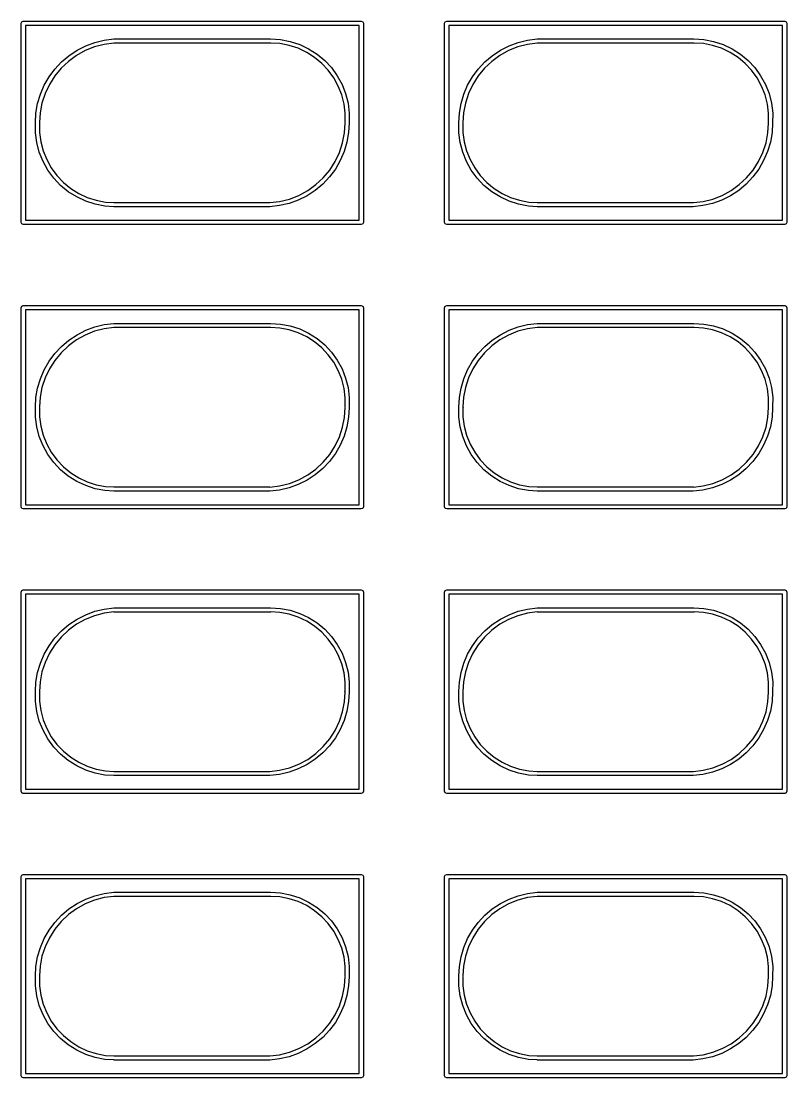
# Model space of a CAD drawing. Extents: x 85 to 202, y -139 to -109.
# Drawn here: x 180.49 to 202.01, y -138.86 to -109.14 of the extents above; entities that cross this region are included whole.
import ezdxf

# ---------------------------------------------------------------- set-up
doc = ezdxf.new("R2010")
doc.units = 0
doc.layers.add('BLACK', color=7, linetype='CONTINUOUS')

msp = doc.modelspace()

# ---------------------------------------------------------------- linework, layer by layer
at = {"layer": 'BLACK', "linetype": 'CONTINUOUS'}
for p, q in [((180.489, -109.2), (180.507, -109.157)), ((180.489, -114.8), (180.489, -109.2)), ((180.507, -109.157), (180.549, -109.139)), ((180.549, -109.139), (190.05, -109.139)), ((180.609, -109.259), (180.609, -114.74)), ((189.99, -109.259), (180.609, -109.259)), ((189.99, -114.74), (189.99, -109.259)), ((190.05, -109.139), (190.093, -109.157)), ((190.093, -109.157), (190.111, -109.2)), ((190.111, -109.2), (190.111, -114.8)), ((192.389, -109.2), (192.407, -109.157)), ((192.389, -114.8), (192.389, -109.2)), ((192.407, -109.157), (192.45, -109.139)), ((192.45, -109.139), (201.95, -109.139)), ((192.51, -109.259), (192.51, -114.74)), ((201.891, -109.259), (192.51, -109.259)), ((201.891, -114.74), (201.891, -109.259)), ((201.95, -109.139), (201.993, -109.157)), ((201.993, -109.157), (202.01, -109.2)), ((202.01, -109.2), (202.01, -114.8)), ((182.559, -109.739), (182.825, -109.674)), ((182.825, -109.674), (183.096, -109.64)), ((183.096, -109.64), (183.096, -109.64)), ((183.096, -109.64), (183.098, -109.641)), ((183.098, -109.641), (183.1, -109.64)), ((183.1, -109.64), (187.5, -109.64)), ((187.5, -109.64), (187.778, -109.658)), ((187.778, -109.658), (188.052, -109.71)), ((194.459, -109.739), (194.725, -109.674)), ((194.725, -109.674), (194.996, -109.64)), ((194.996, -109.64), (194.996, -109.64)), ((194.996, -109.64), (194.998, -109.641)), ((194.998, -109.641), (195, -109.64)), ((195, -109.64), (199.4, -109.64)), ((199.4, -109.64), (199.678, -109.658)), ((199.678, -109.658), (199.952, -109.71)), ((181.832, -110.111), (182.059, -109.959)), ((182.29, -109.968), (182.044, -110.104)), ((182.059, -109.959), (182.303, -109.835)), ((182.552, -109.863), (182.29, -109.968)), ((182.303, -109.835), (182.559, -109.739)), ((182.824, -109.792), (182.552, -109.863)), ((183.093, -109.757), (182.824, -109.792)), ((183.1, -109.76), (183.093, -109.757)), ((187.5, -109.76), (183.1, -109.76)), ((187.509, -109.756), (187.5, -109.76)), ((187.764, -109.772), (187.509, -109.756)), ((188.023, -109.822), (187.764, -109.772)), ((188.275, -109.904), (188.023, -109.822)), ((188.052, -109.71), (188.318, -109.796)), ((188.514, -110.017), (188.275, -109.904)), ((188.318, -109.796), (188.57, -109.915)), ((188.57, -109.915), (188.805, -110.065)), ((193.732, -110.111), (193.959, -109.959)), ((194.19, -109.968), (193.944, -110.104)), ((193.959, -109.959), (194.203, -109.835)), ((194.452, -109.863), (194.19, -109.968)), ((194.203, -109.835), (194.459, -109.739)), ((194.724, -109.792), (194.452, -109.863)), ((194.993, -109.757), (194.724, -109.792)), ((195, -109.76), (194.993, -109.757)), ((199.4, -109.76), (195, -109.76)), ((199.409, -109.756), (199.4, -109.76)), ((199.664, -109.772), (199.409, -109.756)), ((199.923, -109.822), (199.664, -109.772)), ((200.175, -109.904), (199.923, -109.822)), ((199.952, -109.71), (200.218, -109.796)), ((200.414, -110.017), (200.175, -109.904)), ((200.218, -109.796), (200.47, -109.915)), ((200.47, -109.915), (200.705, -110.065)), ((181.623, -110.287), (181.832, -110.111)), ((182.044, -110.104), (181.816, -110.27)), ((188.737, -110.159), (188.514, -110.017)), ((188.94, -110.328), (188.737, -110.159)), ((188.805, -110.065), (189.02, -110.243)), ((189.02, -110.243), (189.21, -110.447)), ((193.523, -110.287), (193.732, -110.111)), ((193.944, -110.104), (193.716, -110.27)), ((200.637, -110.159), (200.414, -110.017)), ((200.84, -110.328), (200.637, -110.159)), ((200.705, -110.065), (200.92, -110.243)), ((200.92, -110.243), (201.11, -110.447)), ((181.274, -110.707), (181.437, -110.487)), ((181.611, -110.464), (181.432, -110.681)), ((181.437, -110.487), (181.623, -110.287)), ((181.816, -110.27), (181.611, -110.464)), ((189.121, -110.521), (188.94, -110.328)), ((189.276, -110.735), (189.121, -110.521)), ((189.21, -110.447), (189.374, -110.673)), ((193.174, -110.707), (193.337, -110.487)), ((193.511, -110.464), (193.332, -110.681)), ((193.337, -110.487), (193.523, -110.287)), ((193.716, -110.27), (193.511, -110.464)), ((201.021, -110.521), (200.84, -110.328)), ((201.176, -110.735), (201.021, -110.521)), ((201.11, -110.447), (201.274, -110.673)), ((181.138, -110.944), (181.274, -110.707)), ((181.432, -110.681), (181.282, -110.919)), ((189.402, -110.967), (189.276, -110.735)), ((189.374, -110.673), (189.507, -110.918)), ((193.038, -110.944), (193.174, -110.707)), ((193.332, -110.681), (193.182, -110.919)), ((201.302, -110.967), (201.176, -110.735)), ((201.274, -110.673), (201.407, -110.918)), ((181.03, -111.196), (181.138, -110.944)), ((181.282, -110.919), (181.162, -111.174)), ((189.499, -111.213), (189.402, -110.967)), ((189.507, -110.918), (189.609, -111.178)), ((192.93, -111.196), (193.038, -110.944)), ((193.182, -110.919), (193.062, -111.174)), ((201.399, -111.213), (201.302, -110.967)), ((201.407, -110.918), (201.509, -111.178)), ((180.953, -111.458), (181.03, -111.196)), ((181.075, -111.442), (181.023, -111.719)), ((181.162, -111.174), (181.075, -111.442)), ((189.564, -111.47), (189.499, -111.213)), ((189.609, -111.178), (189.678, -111.448)), ((189.678, -111.448), (189.712, -111.725)), ((192.853, -111.458), (192.93, -111.196)), ((192.975, -111.442), (192.923, -111.719)), ((193.062, -111.174), (192.975, -111.442)), ((201.464, -111.47), (201.399, -111.213)), ((201.509, -111.178), (201.578, -111.448)), ((201.578, -111.448), (201.612, -111.725)), ((180.89, -111.996), (180.905, -111.727)), ((180.905, -111.727), (180.953, -111.458)), ((181.023, -111.719), (181.006, -111.991)), ((189.596, -111.732), (189.564, -111.47)), ((189.595, -111.987), (189.596, -111.732)), ((189.712, -111.725), (189.71, -112)), ((192.79, -111.996), (192.805, -111.727)), ((192.805, -111.727), (192.853, -111.458)), ((192.923, -111.719), (192.906, -111.991)), ((201.496, -111.732), (201.464, -111.47)), ((201.495, -111.987), (201.496, -111.732)), ((201.612, -111.725), (201.61, -112)), ((180.889, -112), (180.89, -111.998)), ((180.89, -112), (180.889, -112)), ((180.89, -111.997), (180.89, -111.996)), ((180.89, -111.998), (180.89, -111.997)), ((180.89, -111.997), (180.89, -111.997)), ((180.891, -112.277), (180.89, -112)), ((181.009, -112.003), (181.005, -112.012)), ((181.005, -112.012), (181.007, -112.269)), ((181.006, -111.991), (181.01, -112)), ((181.01, -112), (181.009, -112.002)), ((181.009, -112.002), (181.009, -112.003)), ((189.577, -112.283), (189.594, -112.009)), ((189.59, -112), (189.591, -111.998)), ((189.594, -112.009), (189.59, -112)), ((189.591, -111.996), (189.595, -111.987)), ((189.591, -111.998), (189.591, -111.996)), ((189.71, -112.004), (189.694, -112.275)), ((189.71, -112), (189.71, -112)), ((189.71, -112), (189.71, -112.001)), ((189.71, -112.001), (189.71, -112.004)), ((189.71, -112.004), (189.71, -112.004)), ((189.71, -112.004), (189.71, -112.004)), ((192.79, -111.997), (192.79, -111.996)), ((192.79, -111.998), (192.79, -111.997)), ((192.79, -111.997), (192.79, -111.997)), ((192.79, -112), (192.79, -111.998)), ((192.791, -112.277), (192.79, -112)), ((192.79, -112), (192.79, -112)), ((192.909, -112.003), (192.905, -112.012)), ((192.905, -112.012), (192.907, -112.269)), ((192.906, -111.991), (192.909, -112)), ((192.909, -112), (192.909, -112.002)), ((192.909, -112.002), (192.909, -112.003)), ((201.477, -112.283), (201.494, -112.009)), ((201.49, -112), (201.491, -111.998)), ((201.494, -112.009), (201.49, -112)), ((201.491, -111.996), (201.495, -111.987)), ((201.491, -111.998), (201.491, -111.996)), ((201.61, -112.004), (201.594, -112.275)), ((201.61, -112), (201.611, -112)), ((201.611, -112), (201.61, -112.001)), ((201.61, -112.001), (201.61, -112.004)), ((201.61, -112.004), (201.61, -112.004)), ((201.61, -112.004), (201.61, -112.004)), ((180.928, -112.554), (180.891, -112.277)), ((181.007, -112.269), (181.042, -112.532)), ((189.524, -112.562), (189.577, -112.283)), ((189.694, -112.275), (189.647, -112.546)), ((192.828, -112.554), (192.791, -112.277)), ((192.907, -112.269), (192.942, -112.532)), ((201.424, -112.562), (201.477, -112.283)), ((201.594, -112.275), (201.547, -112.546)), ((180.999, -112.825), (180.928, -112.554)), ((181.042, -112.532), (181.109, -112.788)), ((189.436, -112.831), (189.524, -112.562)), ((189.647, -112.546), (189.568, -112.81)), ((192.899, -112.825), (192.828, -112.554)), ((192.942, -112.532), (193.009, -112.788)), ((201.336, -112.831), (201.424, -112.562)), ((201.547, -112.546), (201.468, -112.81)), ((181.104, -113.084), (180.999, -112.825)), ((181.109, -112.788), (181.208, -113.035)), ((189.314, -113.088), (189.436, -112.831)), ((189.568, -112.81), (189.458, -113.062)), ((193.004, -113.084), (192.899, -112.825)), ((193.009, -112.788), (193.108, -113.035)), ((201.214, -113.088), (201.336, -112.831)), ((201.468, -112.81), (201.358, -113.062)), ((181.24, -113.329), (181.104, -113.084)), ((181.208, -113.035), (181.337, -113.267)), ((189.162, -113.327), (189.314, -113.088)), ((189.458, -113.062), (189.32, -113.301)), ((193.14, -113.329), (193.004, -113.084)), ((193.108, -113.035), (193.237, -113.267)), ((201.062, -113.327), (201.214, -113.088)), ((201.358, -113.062), (201.22, -113.301)), ((181.405, -113.555), (181.24, -113.329)), ((181.337, -113.267), (181.494, -113.481)), ((181.494, -113.481), (181.677, -113.674)), ((189.156, -113.521), (188.967, -113.721)), ((188.98, -113.545), (189.162, -113.327)), ((189.32, -113.301), (189.156, -113.521)), ((193.305, -113.555), (193.14, -113.329)), ((193.237, -113.267), (193.394, -113.481)), ((193.394, -113.481), (193.577, -113.674)), ((201.056, -113.521), (200.867, -113.721)), ((200.88, -113.545), (201.062, -113.327)), ((201.22, -113.301), (201.056, -113.521)), ((181.598, -113.758), (181.405, -113.555)), ((181.814, -113.936), (181.598, -113.758)), ((181.677, -113.674), (181.882, -113.842)), ((188.542, -113.904), (188.773, -113.738)), ((188.967, -113.721), (188.756, -113.898)), ((188.773, -113.738), (188.98, -113.545)), ((193.498, -113.758), (193.305, -113.555)), ((193.714, -113.936), (193.498, -113.758)), ((193.577, -113.674), (193.782, -113.842)), ((200.442, -113.904), (200.673, -113.738)), ((200.867, -113.721), (200.656, -113.898)), ((200.673, -113.738), (200.88, -113.545)), ((182.051, -114.085), (181.814, -113.936)), ((181.882, -113.842), (182.106, -113.984)), ((182.304, -114.204), (182.051, -114.085)), ((182.106, -113.984), (182.347, -114.096)), ((182.347, -114.096), (182.599, -114.178)), ((188.029, -114.142), (188.293, -114.039)), ((188.525, -114.049), (188.279, -114.172)), ((188.293, -114.039), (188.542, -113.904)), ((188.756, -113.898), (188.525, -114.049)), ((193.951, -114.085), (193.714, -113.936)), ((193.782, -113.842), (194.006, -113.984)), ((194.204, -114.204), (193.951, -114.085)), ((194.006, -113.984), (194.247, -114.096)), ((194.247, -114.096), (194.499, -114.178)), ((199.929, -114.142), (200.193, -114.039)), ((200.425, -114.049), (200.179, -114.172)), ((200.193, -114.039), (200.442, -113.904)), ((200.656, -113.898), (200.425, -114.049)), ((182.57, -114.29), (182.304, -114.204)), ((182.845, -114.343), (182.57, -114.29)), ((182.599, -114.178), (182.86, -114.228)), ((183.096, -114.358), (182.845, -114.343)), ((182.86, -114.228), (183.094, -114.242)), ((183.094, -114.242), (183.1, -114.24)), ((183.1, -114.36), (183.096, -114.358)), ((183.1, -114.24), (187.475, -114.24)), ((187.475, -114.36), (183.1, -114.36)), ((187.475, -114.24), (187.483, -114.243)), ((187.477, -114.359), (187.475, -114.36)), ((187.479, -114.36), (187.477, -114.359)), ((187.752, -114.329), (187.479, -114.36)), ((187.479, -114.36), (187.479, -114.36)), ((187.483, -114.243), (187.754, -114.211)), ((188.02, -114.266), (187.752, -114.329)), ((187.754, -114.211), (188.029, -114.142)), ((188.279, -114.172), (188.02, -114.266)), ((194.47, -114.29), (194.204, -114.204)), ((194.745, -114.343), (194.47, -114.29)), ((194.499, -114.178), (194.76, -114.228)), ((194.996, -114.358), (194.745, -114.343)), ((194.76, -114.228), (194.994, -114.242)), ((194.994, -114.242), (195, -114.24)), ((195, -114.36), (194.996, -114.358)), ((195, -114.24), (199.375, -114.24)), ((199.375, -114.36), (195, -114.36)), ((199.375, -114.24), (199.383, -114.243)), ((199.377, -114.359), (199.375, -114.36)), ((199.379, -114.36), (199.377, -114.359)), ((199.652, -114.329), (199.379, -114.36)), ((199.379, -114.36), (199.379, -114.36)), ((199.383, -114.243), (199.654, -114.211)), ((199.92, -114.266), (199.652, -114.329)), ((199.654, -114.211), (199.929, -114.142)), ((200.179, -114.172), (199.92, -114.266)), ((180.507, -114.843), (180.489, -114.8)), ((180.549, -114.861), (180.507, -114.843)), ((190.05, -114.861), (180.549, -114.861)), ((180.609, -114.74), (189.99, -114.74)), ((190.093, -114.843), (190.05, -114.861)), ((190.111, -114.8), (190.093, -114.843)), ((192.407, -114.843), (192.389, -114.8)), ((192.45, -114.861), (192.407, -114.843)), ((201.95, -114.861), (192.45, -114.861)), ((192.51, -114.74), (201.891, -114.74)), ((201.993, -114.843), (201.95, -114.861)), ((202.01, -114.8), (201.993, -114.843)), ((180.489, -117.2), (180.507, -117.157)), ((180.489, -122.8), (180.489, -117.2)), ((180.507, -117.157), (180.549, -117.139)), ((180.549, -117.139), (190.05, -117.139)), ((180.609, -117.259), (180.609, -122.74)), ((189.99, -117.259), (180.609, -117.259)), ((189.99, -122.74), (189.99, -117.259)), ((190.05, -117.139), (190.093, -117.157)), ((190.093, -117.157), (190.111, -117.2)), ((190.111, -117.2), (190.111, -122.8)), ((192.389, -117.2), (192.407, -117.157)), ((192.389, -122.8), (192.389, -117.2)), ((192.407, -117.157), (192.45, -117.139)), ((192.45, -117.139), (201.95, -117.139)), ((192.51, -117.259), (192.51, -122.74)), ((201.891, -117.259), (192.51, -117.259)), ((201.891, -122.74), (201.891, -117.259)), ((201.95, -117.139), (201.993, -117.157)), ((201.993, -117.157), (202.01, -117.2)), ((202.01, -117.2), (202.01, -122.8)), ((182.559, -117.739), (182.825, -117.674)), ((182.825, -117.674), (183.096, -117.64)), ((183.096, -117.64), (183.096, -117.64)), ((183.096, -117.64), (183.098, -117.641)), ((183.098, -117.641), (183.1, -117.64)), ((183.1, -117.64), (187.5, -117.64)), ((187.5, -117.64), (187.778, -117.658)), ((187.778, -117.658), (188.052, -117.71)), ((194.459, -117.739), (194.725, -117.674)), ((194.725, -117.674), (194.996, -117.64)), ((194.996, -117.64), (194.996, -117.64)), ((194.996, -117.64), (194.998, -117.641)), ((194.998, -117.641), (195, -117.64)), ((195, -117.64), (199.4, -117.64)), ((199.4, -117.64), (199.678, -117.658)), ((199.678, -117.658), (199.952, -117.71)), ((181.832, -118.111), (182.059, -117.959)), ((182.29, -117.968), (182.044, -118.104)), ((182.059, -117.959), (182.303, -117.835)), ((182.552, -117.863), (182.29, -117.968)), ((182.303, -117.835), (182.559, -117.739)), ((182.824, -117.792), (182.552, -117.863)), ((183.093, -117.757), (182.824, -117.792)), ((183.1, -117.76), (183.093, -117.757)), ((187.5, -117.76), (183.1, -117.76)), ((187.509, -117.756), (187.5, -117.76)), ((187.764, -117.772), (187.509, -117.756)), ((188.023, -117.822), (187.764, -117.772)), ((188.275, -117.904), (188.023, -117.822)), ((188.052, -117.71), (188.318, -117.796)), ((188.514, -118.017), (188.275, -117.904)), ((188.318, -117.796), (188.57, -117.915)), ((188.57, -117.915), (188.805, -118.065)), ((193.732, -118.111), (193.959, -117.959)), ((194.19, -117.968), (193.944, -118.104)), ((193.959, -117.959), (194.203, -117.835)), ((194.452, -117.863), (194.19, -117.968)), ((194.203, -117.835), (194.459, -117.739)), ((194.724, -117.792), (194.452, -117.863)), ((194.993, -117.757), (194.724, -117.792)), ((195, -117.76), (194.993, -117.757)), ((199.4, -117.76), (195, -117.76)), ((199.409, -117.756), (199.4, -117.76)), ((199.664, -117.772), (199.409, -117.756)), ((199.923, -117.822), (199.664, -117.772)), ((200.175, -117.904), (199.923, -117.822)), ((199.952, -117.71), (200.218, -117.796)), ((200.414, -118.017), (200.175, -117.904)), ((200.218, -117.796), (200.47, -117.915)), ((200.47, -117.915), (200.705, -118.065)), ((181.437, -118.487), (181.623, -118.287)), ((181.816, -118.27), (181.611, -118.464)), ((181.623, -118.287), (181.832, -118.111)), ((182.044, -118.104), (181.816, -118.27)), ((188.737, -118.159), (188.514, -118.017)), ((188.94, -118.328), (188.737, -118.159)), ((188.805, -118.065), (189.02, -118.243)), ((189.02, -118.243), (189.21, -118.447)), ((193.337, -118.487), (193.523, -118.287)), ((193.716, -118.27), (193.511, -118.464)), ((193.523, -118.287), (193.732, -118.111)), ((193.944, -118.104), (193.716, -118.27)), ((200.637, -118.159), (200.414, -118.017)), ((200.84, -118.328), (200.637, -118.159)), ((200.705, -118.065), (200.92, -118.243)), ((200.92, -118.243), (201.11, -118.447)), ((181.274, -118.707), (181.437, -118.487)), ((181.611, -118.464), (181.432, -118.681)), ((189.121, -118.521), (188.94, -118.328)), ((189.276, -118.735), (189.121, -118.521)), ((189.21, -118.447), (189.374, -118.673)), ((193.174, -118.707), (193.337, -118.487)), ((193.511, -118.464), (193.332, -118.681)), ((201.021, -118.521), (200.84, -118.328)), ((201.176, -118.735), (201.021, -118.521)), ((201.11, -118.447), (201.274, -118.673)), ((181.138, -118.944), (181.274, -118.707)), ((181.432, -118.681), (181.282, -118.919)), ((189.402, -118.967), (189.276, -118.735)), ((189.374, -118.673), (189.507, -118.918)), ((193.038, -118.944), (193.174, -118.707)), ((193.332, -118.681), (193.182, -118.919)), ((201.302, -118.967), (201.176, -118.735)), ((201.274, -118.673), (201.407, -118.918)), ((181.03, -119.196), (181.138, -118.944)), ((181.162, -119.174), (181.075, -119.442)), ((181.282, -118.919), (181.162, -119.174)), ((189.499, -119.213), (189.402, -118.967)), ((189.507, -118.918), (189.609, -119.178)), ((189.609, -119.178), (189.678, -119.448)), ((192.93, -119.196), (193.038, -118.944)), ((193.062, -119.174), (192.975, -119.442)), ((193.182, -118.919), (193.062, -119.174)), ((201.399, -119.213), (201.302, -118.967)), ((201.407, -118.918), (201.509, -119.178)), ((201.509, -119.178), (201.578, -119.448)), ((180.905, -119.727), (180.953, -119.458)), ((180.953, -119.458), (181.03, -119.196)), ((181.075, -119.442), (181.023, -119.719)), ((189.564, -119.47), (189.499, -119.213)), ((189.596, -119.732), (189.564, -119.47)), ((189.678, -119.448), (189.712, -119.725)), ((192.805, -119.727), (192.853, -119.458)), ((192.853, -119.458), (192.93, -119.196)), ((192.975, -119.442), (192.923, -119.719)), ((201.464, -119.47), (201.399, -119.213)), ((201.496, -119.732), (201.464, -119.47)), ((201.578, -119.448), (201.612, -119.725)), ((180.89, -119.996), (180.905, -119.727)), ((181.023, -119.719), (181.006, -119.991)), ((189.595, -119.987), (189.596, -119.732)), ((189.712, -119.725), (189.71, -120)), ((192.79, -119.996), (192.805, -119.727)), ((192.923, -119.719), (192.906, -119.991)), ((201.495, -119.987), (201.496, -119.732)), ((201.612, -119.725), (201.61, -120)), ((180.889, -120), (180.89, -119.998)), ((180.89, -120), (180.889, -120)), ((180.89, -119.997), (180.89, -119.996)), ((180.89, -119.998), (180.89, -119.997)), ((180.89, -119.997), (180.89, -119.997)), ((180.891, -120.277), (180.89, -120)), ((181.009, -120.003), (181.005, -120.012)), ((181.005, -120.012), (181.007, -120.269)), ((181.006, -119.991), (181.01, -120)), ((181.01, -120), (181.009, -120.002)), ((181.009, -120.002), (181.009, -120.003)), ((189.577, -120.283), (189.594, -120.009)), ((189.59, -120), (189.591, -119.998)), ((189.594, -120.009), (189.59, -120)), ((189.591, -119.996), (189.595, -119.987)), ((189.591, -119.998), (189.591, -119.996)), ((189.71, -120.004), (189.694, -120.275)), ((189.71, -120), (189.71, -120)), ((189.71, -120), (189.71, -120.001)), ((189.71, -120.001), (189.71, -120.004)), ((189.71, -120.004), (189.71, -120.004)), ((189.71, -120.004), (189.71, -120.004)), ((192.79, -119.997), (192.79, -119.996)), ((192.79, -119.998), (192.79, -119.997)), ((192.79, -119.997), (192.79, -119.997)), ((192.79, -120), (192.79, -119.998)), ((192.791, -120.277), (192.79, -120)), ((192.79, -120), (192.79, -120)), ((192.909, -120.003), (192.905, -120.012)), ((192.905, -120.012), (192.907, -120.269)), ((192.906, -119.991), (192.909, -120)), ((192.909, -120), (192.909, -120.002)), ((192.909, -120.002), (192.909, -120.003)), ((201.477, -120.283), (201.494, -120.009)), ((201.49, -120), (201.491, -119.998)), ((201.494, -120.009), (201.49, -120)), ((201.491, -119.996), (201.495, -119.987)), ((201.491, -119.998), (201.491, -119.996)), ((201.61, -120.004), (201.594, -120.275)), ((201.61, -120), (201.611, -120)), ((201.611, -120), (201.61, -120.001)), ((201.61, -120.001), (201.61, -120.004)), ((201.61, -120.004), (201.61, -120.004)), ((201.61, -120.004), (201.61, -120.004)), ((180.928, -120.554), (180.891, -120.277)), ((181.007, -120.269), (181.042, -120.532)), ((189.524, -120.562), (189.577, -120.283)), ((189.694, -120.275), (189.647, -120.546)), ((192.828, -120.554), (192.791, -120.277)), ((192.907, -120.269), (192.942, -120.532)), ((201.424, -120.562), (201.477, -120.283)), ((201.594, -120.275), (201.547, -120.546)), ((180.999, -120.825), (180.928, -120.554)), ((181.042, -120.532), (181.109, -120.788)), ((189.436, -120.831), (189.524, -120.562)), ((189.647, -120.546), (189.568, -120.81)), ((192.899, -120.825), (192.828, -120.554)), ((192.942, -120.532), (193.009, -120.788)), ((201.336, -120.831), (201.424, -120.562)), ((201.547, -120.546), (201.468, -120.81)), ((181.104, -121.084), (180.999, -120.825)), ((181.109, -120.788), (181.208, -121.035)), ((189.314, -121.088), (189.436, -120.831)), ((189.568, -120.81), (189.458, -121.062)), ((193.004, -121.084), (192.899, -120.825)), ((193.009, -120.788), (193.108, -121.035)), ((201.214, -121.088), (201.336, -120.831)), ((201.468, -120.81), (201.358, -121.062)), ((181.24, -121.329), (181.104, -121.084)), ((181.208, -121.035), (181.337, -121.267)), ((189.162, -121.327), (189.314, -121.088)), ((189.458, -121.062), (189.32, -121.301)), ((193.14, -121.329), (193.004, -121.084)), ((193.108, -121.035), (193.237, -121.267)), ((201.062, -121.327), (201.214, -121.088)), ((201.358, -121.062), (201.22, -121.301)), ((181.405, -121.555), (181.24, -121.329)), ((181.337, -121.267), (181.494, -121.481)), ((181.598, -121.758), (181.405, -121.555)), ((181.494, -121.481), (181.677, -121.674)), ((188.773, -121.738), (188.98, -121.545)), ((189.156, -121.521), (188.967, -121.721)), ((188.98, -121.545), (189.162, -121.327)), ((189.32, -121.301), (189.156, -121.521)), ((193.305, -121.555), (193.14, -121.329)), ((193.237, -121.267), (193.394, -121.481)), ((193.498, -121.758), (193.305, -121.555)), ((193.394, -121.481), (193.577, -121.674)), ((200.673, -121.738), (200.88, -121.545)), ((201.056, -121.521), (200.867, -121.721)), ((200.88, -121.545), (201.062, -121.327)), ((201.22, -121.301), (201.056, -121.521)), ((181.814, -121.936), (181.598, -121.758)), ((181.677, -121.674), (181.882, -121.842)), ((181.882, -121.842), (182.106, -121.984)), ((188.542, -121.904), (188.773, -121.738)), ((188.967, -121.721), (188.756, -121.898)), ((193.714, -121.936), (193.498, -121.758)), ((193.577, -121.674), (193.782, -121.842)), ((193.782, -121.842), (194.006, -121.984)), ((200.442, -121.904), (200.673, -121.738)), ((200.867, -121.721), (200.656, -121.898)), ((182.051, -122.085), (181.814, -121.936)), ((182.304, -122.204), (182.051, -122.085)), ((182.106, -121.984), (182.347, -122.096)), ((182.347, -122.096), (182.599, -122.178)), ((187.754, -122.211), (188.029, -122.142)), ((188.029, -122.142), (188.293, -122.039)), ((188.525, -122.049), (188.279, -122.172)), ((188.293, -122.039), (188.542, -121.904)), ((188.756, -121.898), (188.525, -122.049)), ((193.951, -122.085), (193.714, -121.936)), ((194.204, -122.204), (193.951, -122.085)), ((194.006, -121.984), (194.247, -122.096)), ((194.247, -122.096), (194.499, -122.178)), ((199.654, -122.211), (199.929, -122.142)), ((199.929, -122.142), (200.193, -122.039)), ((200.425, -122.049), (200.179, -122.172)), ((200.193, -122.039), (200.442, -121.904)), ((200.656, -121.898), (200.425, -122.049)), ((182.57, -122.29), (182.304, -122.204)), ((182.845, -122.343), (182.57, -122.29)), ((182.599, -122.178), (182.86, -122.228)), ((183.096, -122.358), (182.845, -122.343)), ((182.86, -122.228), (183.094, -122.242)), ((183.094, -122.242), (183.1, -122.24)), ((183.1, -122.36), (183.096, -122.358)), ((183.1, -122.24), (187.475, -122.24)), ((187.475, -122.36), (183.1, -122.36)), ((187.475, -122.24), (187.483, -122.243)), ((187.477, -122.359), (187.475, -122.36)), ((187.479, -122.36), (187.477, -122.359)), ((187.752, -122.329), (187.479, -122.36)), ((187.479, -122.36), (187.479, -122.36)), ((187.483, -122.243), (187.754, -122.211)), ((188.02, -122.266), (187.752, -122.329)), ((188.279, -122.172), (188.02, -122.266)), ((194.47, -122.29), (194.204, -122.204)), ((194.745, -122.343), (194.47, -122.29)), ((194.499, -122.178), (194.76, -122.228)), ((194.996, -122.358), (194.745, -122.343)), ((194.76, -122.228), (194.994, -122.242)), ((194.994, -122.242), (195, -122.24)), ((195, -122.36), (194.996, -122.358)), ((195, -122.24), (199.375, -122.24)), ((199.375, -122.36), (195, -122.36)), ((199.375, -122.24), (199.383, -122.243)), ((199.377, -122.359), (199.375, -122.36)), ((199.379, -122.36), (199.377, -122.359)), ((199.652, -122.329), (199.379, -122.36)), ((199.379, -122.36), (199.379, -122.36)), ((199.383, -122.243), (199.654, -122.211)), ((199.92, -122.266), (199.652, -122.329)), ((200.179, -122.172), (199.92, -122.266)), ((180.609, -122.74), (189.99, -122.74)), ((192.51, -122.74), (201.891, -122.74)), ((180.507, -122.843), (180.489, -122.8)), ((180.549, -122.86), (180.507, -122.843)), ((190.05, -122.86), (180.549, -122.86)), ((190.093, -122.843), (190.05, -122.86)), ((190.111, -122.8), (190.093, -122.843)), ((192.407, -122.843), (192.389, -122.8)), ((192.45, -122.86), (192.407, -122.843)), ((201.95, -122.86), (192.45, -122.86)), ((201.993, -122.843), (201.95, -122.86)), ((202.01, -122.8), (201.993, -122.843)), ((180.489, -125.2), (180.507, -125.157)), ((180.489, -130.8), (180.489, -125.2)), ((180.507, -125.157), (180.549, -125.139)), ((180.549, -125.139), (190.05, -125.139)), ((180.609, -125.259), (180.609, -130.74)), ((189.99, -125.259), (180.609, -125.259)), ((189.99, -130.74), (189.99, -125.259)), ((190.05, -125.139), (190.093, -125.157)), ((190.093, -125.157), (190.111, -125.2)), ((190.111, -125.2), (190.111, -130.8)), ((192.389, -125.2), (192.407, -125.157)), ((192.389, -130.8), (192.389, -125.2)), ((192.407, -125.157), (192.45, -125.139)), ((192.45, -125.139), (201.95, -125.139)), ((192.51, -125.259), (192.51, -130.74)), ((201.891, -125.259), (192.51, -125.259)), ((201.891, -130.74), (201.891, -125.259)), ((201.95, -125.139), (201.993, -125.157)), ((201.993, -125.157), (202.01, -125.2)), ((202.01, -125.2), (202.01, -130.8)), ((182.559, -125.739), (182.825, -125.674)), ((182.825, -125.674), (183.096, -125.64)), ((183.096, -125.64), (183.096, -125.64)), ((183.096, -125.64), (183.098, -125.641)), ((183.098, -125.641), (183.1, -125.64)), ((183.1, -125.64), (187.5, -125.64)), ((187.5, -125.64), (187.778, -125.658)), ((187.778, -125.658), (188.052, -125.71)), ((188.052, -125.71), (188.318, -125.796)), ((194.459, -125.739), (194.725, -125.674)), ((194.725, -125.674), (194.996, -125.64)), ((194.996, -125.64), (194.996, -125.64)), ((194.996, -125.64), (194.998, -125.641)), ((194.998, -125.641), (195, -125.64)), ((195, -125.64), (199.4, -125.64)), ((199.4, -125.64), (199.678, -125.658)), ((199.678, -125.658), (199.952, -125.71)), ((199.952, -125.71), (200.218, -125.796)), ((181.832, -126.111), (182.059, -125.959)), ((182.29, -125.968), (182.044, -126.104)), ((182.059, -125.959), (182.303, -125.835)), ((182.552, -125.863), (182.29, -125.968)), ((182.303, -125.835), (182.559, -125.739)), ((182.824, -125.792), (182.552, -125.863)), ((183.093, -125.757), (182.824, -125.792)), ((183.1, -125.76), (183.093, -125.757)), ((187.5, -125.76), (183.1, -125.76)), ((187.509, -125.756), (187.5, -125.76)), ((187.764, -125.772), (187.509, -125.756)), ((188.023, -125.822), (187.764, -125.772)), ((188.275, -125.904), (188.023, -125.822)), ((188.514, -126.017), (188.275, -125.904)), ((188.318, -125.796), (188.57, -125.915)), ((188.737, -126.159), (188.514, -126.017)), ((188.57, -125.915), (188.805, -126.065)), ((193.732, -126.111), (193.959, -125.959)), ((194.19, -125.968), (193.944, -126.104)), ((193.959, -125.959), (194.203, -125.835)), ((194.452, -125.863), (194.19, -125.968)), ((194.203, -125.835), (194.459, -125.739)), ((194.724, -125.792), (194.452, -125.863)), ((194.993, -125.757), (194.724, -125.792)), ((195, -125.76), (194.993, -125.757)), ((199.4, -125.76), (195, -125.76)), ((199.409, -125.756), (199.4, -125.76)), ((199.664, -125.772), (199.409, -125.756)), ((199.923, -125.822), (199.664, -125.772)), ((200.175, -125.904), (199.923, -125.822)), ((200.414, -126.017), (200.175, -125.904)), ((200.218, -125.796), (200.47, -125.915)), ((200.637, -126.159), (200.414, -126.017)), ((200.47, -125.915), (200.705, -126.065)), ((181.437, -126.487), (181.623, -126.287)), ((181.816, -126.27), (181.611, -126.464)), ((181.623, -126.287), (181.832, -126.111)), ((182.044, -126.104), (181.816, -126.27)), ((188.94, -126.328), (188.737, -126.159)), ((188.805, -126.065), (189.02, -126.243)), ((189.02, -126.243), (189.21, -126.447)), ((193.337, -126.487), (193.523, -126.287)), ((193.716, -126.27), (193.511, -126.464)), ((193.523, -126.287), (193.732, -126.111)), ((193.944, -126.104), (193.716, -126.27)), ((200.84, -126.328), (200.637, -126.159)), ((200.705, -126.065), (200.92, -126.243)), ((200.92, -126.243), (201.11, -126.447)), ((181.274, -126.707), (181.437, -126.487)), ((181.611, -126.464), (181.432, -126.681)), ((189.121, -126.521), (188.94, -126.328)), ((189.276, -126.735), (189.121, -126.521)), ((189.21, -126.447), (189.374, -126.673)), ((193.174, -126.707), (193.337, -126.487)), ((193.511, -126.464), (193.332, -126.681)), ((201.021, -126.521), (200.84, -126.328)), ((201.176, -126.735), (201.021, -126.521)), ((201.11, -126.447), (201.274, -126.673)), ((181.138, -126.944), (181.274, -126.707)), ((181.432, -126.681), (181.282, -126.919)), ((189.402, -126.967), (189.276, -126.735)), ((189.374, -126.673), (189.507, -126.918)), ((193.038, -126.944), (193.174, -126.707)), ((193.332, -126.681), (193.182, -126.919)), ((201.302, -126.967), (201.176, -126.735)), ((201.274, -126.673), (201.407, -126.918)), ((180.953, -127.458), (181.03, -127.196)), ((181.03, -127.196), (181.138, -126.944)), ((181.162, -127.174), (181.075, -127.442)), ((181.282, -126.919), (181.162, -127.174)), ((189.499, -127.213), (189.402, -126.967)), ((189.507, -126.918), (189.609, -127.178)), ((189.609, -127.178), (189.678, -127.448)), ((192.853, -127.458), (192.93, -127.196)), ((192.93, -127.196), (193.038, -126.944)), ((193.062, -127.174), (192.975, -127.442)), ((193.182, -126.919), (193.062, -127.174)), ((201.399, -127.213), (201.302, -126.967)), ((201.407, -126.918), (201.509, -127.178)), ((201.509, -127.178), (201.578, -127.448)), ((180.905, -127.727), (180.953, -127.458)), ((181.075, -127.442), (181.023, -127.719)), ((189.564, -127.47), (189.499, -127.213)), ((189.596, -127.732), (189.564, -127.47)), ((189.678, -127.448), (189.712, -127.725)), ((192.805, -127.727), (192.853, -127.458)), ((192.975, -127.442), (192.923, -127.719)), ((201.464, -127.47), (201.399, -127.213)), ((201.496, -127.732), (201.464, -127.47)), ((201.578, -127.448), (201.612, -127.725)), ((180.89, -127.996), (180.905, -127.727)), ((181.023, -127.719), (181.006, -127.991)), ((189.595, -127.987), (189.596, -127.732)), ((189.712, -127.725), (189.71, -128)), ((192.79, -127.996), (192.805, -127.727)), ((192.923, -127.719), (192.906, -127.991)), ((201.495, -127.987), (201.496, -127.732)), ((201.612, -127.725), (201.61, -128)), ((180.889, -128), (180.89, -127.998)), ((180.89, -128), (180.889, -128)), ((180.89, -127.997), (180.89, -127.996)), ((180.89, -127.998), (180.89, -127.997)), ((180.89, -127.997), (180.89, -127.997)), ((180.891, -128.277), (180.89, -128)), ((181.009, -128.003), (181.005, -128.012)), ((181.005, -128.012), (181.007, -128.269)), ((181.006, -127.991), (181.01, -128)), ((181.01, -128), (181.009, -128.002)), ((181.009, -128.002), (181.009, -128.003)), ((189.577, -128.283), (189.594, -128.009)), ((189.59, -128), (189.591, -127.998)), ((189.594, -128.009), (189.59, -128)), ((189.591, -127.996), (189.595, -127.987)), ((189.591, -127.998), (189.591, -127.996)), ((189.71, -128.004), (189.694, -128.275)), ((189.71, -128), (189.71, -128)), ((189.71, -128), (189.71, -128.001)), ((189.71, -128.001), (189.71, -128.004)), ((189.71, -128.004), (189.71, -128.004)), ((189.71, -128.004), (189.71, -128.004)), ((192.79, -127.997), (192.79, -127.996)), ((192.79, -127.998), (192.79, -127.997)), ((192.79, -127.997), (192.79, -127.997)), ((192.79, -128), (192.79, -127.998)), ((192.791, -128.277), (192.79, -128)), ((192.79, -128), (192.79, -128)), ((192.909, -128.003), (192.905, -128.012)), ((192.905, -128.012), (192.907, -128.269)), ((192.906, -127.991), (192.909, -128)), ((192.909, -128), (192.909, -128.002)), ((192.909, -128.002), (192.909, -128.003)), ((201.477, -128.283), (201.494, -128.009)), ((201.49, -128), (201.491, -127.998)), ((201.494, -128.009), (201.49, -128)), ((201.491, -127.996), (201.495, -127.987)), ((201.491, -127.998), (201.491, -127.996)), ((201.61, -128.004), (201.594, -128.275)), ((201.61, -128), (201.611, -128)), ((201.611, -128), (201.61, -128.001)), ((201.61, -128.001), (201.61, -128.004)), ((201.61, -128.004), (201.61, -128.004)), ((201.61, -128.004), (201.61, -128.004)), ((180.928, -128.554), (180.891, -128.277)), ((181.007, -128.269), (181.042, -128.532)), ((189.524, -128.562), (189.577, -128.283)), ((189.694, -128.275), (189.647, -128.546)), ((192.828, -128.554), (192.791, -128.277)), ((192.907, -128.269), (192.942, -128.532)), ((201.424, -128.562), (201.477, -128.283)), ((201.594, -128.275), (201.547, -128.546)), ((180.999, -128.825), (180.928, -128.554)), ((181.042, -128.532), (181.109, -128.788)), ((189.436, -128.831), (189.524, -128.562)), ((189.647, -128.546), (189.568, -128.81)), ((192.899, -128.825), (192.828, -128.554)), ((192.942, -128.532), (193.009, -128.788)), ((201.336, -128.831), (201.424, -128.562)), ((201.547, -128.546), (201.468, -128.81)), ((181.104, -129.084), (180.999, -128.825)), ((181.109, -128.788), (181.208, -129.035)), ((189.314, -129.088), (189.436, -128.831)), ((189.568, -128.81), (189.458, -129.062)), ((193.004, -129.084), (192.899, -128.825)), ((193.009, -128.788), (193.108, -129.035)), ((201.214, -129.088), (201.336, -128.831)), ((201.468, -128.81), (201.358, -129.062)), ((181.24, -129.329), (181.104, -129.084)), ((181.208, -129.035), (181.337, -129.267)), ((181.337, -129.267), (181.494, -129.481)), ((189.162, -129.327), (189.314, -129.088)), ((189.458, -129.062), (189.32, -129.301)), ((193.14, -129.329), (193.004, -129.084)), ((193.108, -129.035), (193.237, -129.267)), ((193.237, -129.267), (193.394, -129.481)), ((201.062, -129.327), (201.214, -129.088)), ((201.358, -129.062), (201.22, -129.301)), ((181.405, -129.555), (181.24, -129.329)), ((181.598, -129.758), (181.405, -129.555)), ((181.494, -129.481), (181.677, -129.674)), ((188.773, -129.738), (188.98, -129.545)), ((189.156, -129.521), (188.967, -129.721)), ((188.98, -129.545), (189.162, -129.327)), ((189.32, -129.301), (189.156, -129.521)), ((193.305, -129.555), (193.14, -129.329)), ((193.498, -129.758), (193.305, -129.555)), ((193.394, -129.481), (193.577, -129.674)), ((200.673, -129.738), (200.88, -129.545)), ((201.056, -129.521), (200.867, -129.721)), ((200.88, -129.545), (201.062, -129.327)), ((201.22, -129.301), (201.056, -129.521)), ((181.814, -129.936), (181.598, -129.758)), ((181.677, -129.674), (181.882, -129.842)), ((181.882, -129.842), (182.106, -129.984)), ((188.542, -129.904), (188.773, -129.738)), ((188.967, -129.721), (188.756, -129.898)), ((193.714, -129.936), (193.498, -129.758)), ((193.577, -129.674), (193.782, -129.842)), ((193.782, -129.842), (194.006, -129.984)), ((200.442, -129.904), (200.673, -129.738)), ((200.867, -129.721), (200.656, -129.898)), ((182.051, -130.085), (181.814, -129.936)), ((182.304, -130.204), (182.051, -130.085)), ((182.106, -129.984), (182.347, -130.096)), ((182.347, -130.096), (182.599, -130.178)), ((182.599, -130.178), (182.86, -130.228)), ((187.754, -130.211), (188.029, -130.142)), ((188.279, -130.172), (188.02, -130.266)), ((188.029, -130.142), (188.293, -130.039)), ((188.525, -130.049), (188.279, -130.172)), ((188.293, -130.039), (188.542, -129.904)), ((188.756, -129.898), (188.525, -130.049)), ((193.951, -130.085), (193.714, -129.936)), ((194.204, -130.204), (193.951, -130.085)), ((194.006, -129.984), (194.247, -130.096)), ((194.247, -130.096), (194.499, -130.178)), ((194.499, -130.178), (194.76, -130.228)), ((199.654, -130.211), (199.929, -130.142)), ((200.179, -130.172), (199.92, -130.266)), ((199.929, -130.142), (200.193, -130.039)), ((200.425, -130.049), (200.179, -130.172)), ((200.193, -130.039), (200.442, -129.904)), ((200.656, -129.898), (200.425, -130.049)), ((182.57, -130.29), (182.304, -130.204)), ((182.845, -130.343), (182.57, -130.29)), ((183.096, -130.358), (182.845, -130.343)), ((182.86, -130.228), (183.094, -130.242)), ((183.094, -130.242), (183.1, -130.24)), ((183.1, -130.36), (183.096, -130.358)), ((183.1, -130.24), (187.475, -130.24)), ((187.475, -130.36), (183.1, -130.36)), ((187.475, -130.24), (187.483, -130.243)), ((187.477, -130.359), (187.475, -130.36)), ((187.479, -130.36), (187.477, -130.359)), ((187.752, -130.329), (187.479, -130.36)), ((187.479, -130.36), (187.479, -130.36)), ((187.483, -130.243), (187.754, -130.211)), ((188.02, -130.266), (187.752, -130.329)), ((194.47, -130.29), (194.204, -130.204)), ((194.745, -130.343), (194.47, -130.29)), ((194.996, -130.358), (194.745, -130.343)), ((194.76, -130.228), (194.994, -130.242)), ((194.994, -130.242), (195, -130.24)), ((195, -130.36), (194.996, -130.358)), ((195, -130.24), (199.375, -130.24)), ((199.375, -130.36), (195, -130.36)), ((199.375, -130.24), (199.383, -130.243)), ((199.377, -130.359), (199.375, -130.36)), ((199.379, -130.36), (199.377, -130.359)), ((199.652, -130.329), (199.379, -130.36)), ((199.379, -130.36), (199.379, -130.36)), ((199.383, -130.243), (199.654, -130.211)), ((199.92, -130.266), (199.652, -130.329)), ((180.609, -130.74), (189.99, -130.74)), ((192.51, -130.74), (201.891, -130.74)), ((180.507, -130.843), (180.489, -130.8)), ((180.549, -130.861), (180.507, -130.843)), ((190.05, -130.861), (180.549, -130.861)), ((190.093, -130.843), (190.05, -130.861)), ((190.111, -130.8), (190.093, -130.843)), ((192.407, -130.843), (192.389, -130.8)), ((192.45, -130.861), (192.407, -130.843)), ((201.95, -130.861), (192.45, -130.861)), ((201.993, -130.843), (201.95, -130.861)), ((202.01, -130.8), (201.993, -130.843)), ((180.507, -133.157), (180.549, -133.139)), ((180.549, -133.139), (190.05, -133.139)), ((190.05, -133.139), (190.093, -133.157)), ((192.407, -133.157), (192.45, -133.139)), ((192.45, -133.139), (201.95, -133.139)), ((201.95, -133.139), (201.993, -133.157)), ((180.489, -133.2), (180.507, -133.157)), ((180.489, -138.8), (180.489, -133.2)), ((180.609, -133.26), (180.609, -138.74)), ((189.99, -133.26), (180.609, -133.26)), ((189.99, -138.74), (189.99, -133.26)), ((190.093, -133.157), (190.111, -133.2)), ((190.111, -133.2), (190.111, -138.8)), ((192.389, -133.2), (192.407, -133.157)), ((192.389, -138.8), (192.389, -133.2)), ((192.51, -133.26), (192.51, -138.74)), ((201.891, -133.26), (192.51, -133.26)), ((201.891, -138.74), (201.891, -133.26)), ((201.993, -133.157), (202.01, -133.2)), ((202.01, -133.2), (202.01, -138.8)), ((182.303, -133.835), (182.559, -133.739)), ((182.559, -133.739), (182.825, -133.674)), ((182.825, -133.674), (183.096, -133.64)), ((183.096, -133.64), (183.096, -133.64)), ((183.096, -133.64), (183.098, -133.641)), ((183.098, -133.641), (183.1, -133.64)), ((183.1, -133.64), (187.5, -133.64)), ((187.5, -133.64), (187.778, -133.658)), ((187.778, -133.658), (188.052, -133.71)), ((188.052, -133.71), (188.318, -133.796)), ((194.203, -133.835), (194.459, -133.739)), ((194.459, -133.739), (194.725, -133.674)), ((194.725, -133.674), (194.996, -133.64)), ((194.996, -133.64), (194.996, -133.64)), ((194.996, -133.64), (194.998, -133.641)), ((194.998, -133.641), (195, -133.64)), ((195, -133.64), (199.4, -133.64)), ((199.4, -133.64), (199.678, -133.658)), ((199.678, -133.658), (199.952, -133.71)), ((199.952, -133.71), (200.218, -133.796)), ((181.832, -134.111), (182.059, -133.959)), ((182.29, -133.968), (182.044, -134.104)), ((182.059, -133.959), (182.303, -133.835)), ((182.552, -133.863), (182.29, -133.968)), ((182.824, -133.792), (182.552, -133.863)), ((183.093, -133.757), (182.824, -133.792)), ((183.1, -133.76), (183.093, -133.757)), ((187.5, -133.76), (183.1, -133.76)), ((187.509, -133.756), (187.5, -133.76)), ((187.764, -133.773), (187.509, -133.756)), ((188.023, -133.822), (187.764, -133.773)), ((188.275, -133.904), (188.023, -133.822)), ((188.514, -134.017), (188.275, -133.904)), ((188.318, -133.796), (188.57, -133.915)), ((188.737, -134.159), (188.514, -134.017)), ((188.57, -133.915), (188.805, -134.065)), ((193.732, -134.111), (193.959, -133.959)), ((194.19, -133.968), (193.944, -134.104)), ((193.959, -133.959), (194.203, -133.835)), ((194.452, -133.863), (194.19, -133.968)), ((194.724, -133.792), (194.452, -133.863)), ((194.993, -133.757), (194.724, -133.792)), ((195, -133.76), (194.993, -133.757)), ((199.4, -133.76), (195, -133.76)), ((199.409, -133.756), (199.4, -133.76)), ((199.664, -133.773), (199.409, -133.756)), ((199.923, -133.822), (199.664, -133.773)), ((200.175, -133.904), (199.923, -133.822)), ((200.414, -134.017), (200.175, -133.904)), ((200.218, -133.796), (200.47, -133.915)), ((200.637, -134.159), (200.414, -134.017)), ((200.47, -133.915), (200.705, -134.065)), ((181.437, -134.487), (181.623, -134.287)), ((181.816, -134.27), (181.611, -134.464)), ((181.623, -134.287), (181.832, -134.111)), ((182.044, -134.104), (181.816, -134.27)), ((188.94, -134.328), (188.737, -134.159)), ((188.805, -134.065), (189.02, -134.243)), ((189.121, -134.521), (188.94, -134.328)), ((189.02, -134.243), (189.21, -134.447)), ((193.337, -134.487), (193.523, -134.287)), ((193.716, -134.27), (193.511, -134.464)), ((193.523, -134.287), (193.732, -134.111)), ((193.944, -134.104), (193.716, -134.27)), ((200.84, -134.328), (200.637, -134.159)), ((200.705, -134.065), (200.92, -134.243)), ((201.021, -134.521), (200.84, -134.328)), ((200.92, -134.243), (201.11, -134.447)), ((181.274, -134.707), (181.437, -134.487)), ((181.611, -134.464), (181.432, -134.681)), ((189.276, -134.735), (189.121, -134.521)), ((189.21, -134.447), (189.374, -134.673)), ((193.174, -134.707), (193.337, -134.487)), ((193.511, -134.464), (193.332, -134.681)), ((201.176, -134.735), (201.021, -134.521)), ((201.11, -134.447), (201.274, -134.673)), ((181.138, -134.944), (181.274, -134.707)), ((181.282, -134.919), (181.162, -135.174)), ((181.432, -134.681), (181.282, -134.919)), ((189.402, -134.967), (189.276, -134.735)), ((189.374, -134.673), (189.507, -134.918)), ((189.507, -134.918), (189.609, -135.178)), ((193.038, -134.944), (193.174, -134.707)), ((193.182, -134.919), (193.062, -135.174)), ((193.332, -134.681), (193.182, -134.919)), ((201.302, -134.967), (201.176, -134.735)), ((201.274, -134.673), (201.407, -134.918)), ((201.407, -134.918), (201.509, -135.178)), ((180.953, -135.458), (181.03, -135.196)), ((181.03, -135.196), (181.138, -134.944)), ((181.162, -135.174), (181.075, -135.442)), ((189.499, -135.213), (189.402, -134.967)), ((189.564, -135.47), (189.499, -135.213)), ((189.609, -135.178), (189.678, -135.448)), ((192.853, -135.458), (192.93, -135.196)), ((192.93, -135.196), (193.038, -134.944)), ((193.062, -135.174), (192.975, -135.442)), ((201.399, -135.213), (201.302, -134.967)), ((201.464, -135.47), (201.399, -135.213)), ((201.509, -135.178), (201.578, -135.448)), ((180.905, -135.727), (180.953, -135.458)), ((181.075, -135.442), (181.023, -135.719)), ((189.596, -135.732), (189.564, -135.47)), ((189.678, -135.448), (189.712, -135.725)), ((192.805, -135.727), (192.853, -135.458)), ((192.975, -135.442), (192.923, -135.719)), ((201.496, -135.732), (201.464, -135.47)), ((201.578, -135.448), (201.612, -135.725)), ((180.89, -135.996), (180.905, -135.727)), ((181.023, -135.719), (181.006, -135.991)), ((189.595, -135.987), (189.596, -135.732)), ((189.712, -135.725), (189.71, -136)), ((192.79, -135.996), (192.805, -135.727)), ((192.923, -135.719), (192.906, -135.991)), ((201.495, -135.987), (201.496, -135.732)), ((201.612, -135.725), (201.61, -136)), ((180.889, -136), (180.89, -135.998)), ((180.89, -136), (180.889, -136)), ((180.89, -135.997), (180.89, -135.996)), ((180.89, -135.998), (180.89, -135.997)), ((180.89, -135.997), (180.89, -135.997)), ((180.891, -136.277), (180.89, -136)), ((181.009, -136.003), (181.005, -136.012)), ((181.005, -136.012), (181.007, -136.269)), ((181.006, -135.991), (181.01, -136)), ((181.01, -136), (181.009, -136.002)), ((181.009, -136.002), (181.009, -136.003)), ((189.577, -136.283), (189.594, -136.009)), ((189.59, -136), (189.591, -135.998)), ((189.594, -136.009), (189.59, -136)), ((189.591, -135.996), (189.595, -135.987)), ((189.591, -135.998), (189.591, -135.996)), ((189.71, -136.004), (189.694, -136.275)), ((189.71, -136), (189.71, -136)), ((189.71, -136), (189.71, -136.001)), ((189.71, -136.001), (189.71, -136.004)), ((189.71, -136.004), (189.71, -136.004)), ((189.71, -136.004), (189.71, -136.004)), ((192.79, -135.997), (192.79, -135.996)), ((192.79, -135.998), (192.79, -135.997)), ((192.79, -135.997), (192.79, -135.997)), ((192.79, -136), (192.79, -135.998)), ((192.791, -136.277), (192.79, -136)), ((192.79, -136), (192.79, -136)), ((192.909, -136.003), (192.905, -136.012)), ((192.905, -136.012), (192.907, -136.269)), ((192.906, -135.991), (192.909, -136)), ((192.909, -136), (192.909, -136.002)), ((192.909, -136.002), (192.909, -136.003)), ((201.477, -136.283), (201.494, -136.009)), ((201.49, -136), (201.491, -135.998)), ((201.494, -136.009), (201.49, -136)), ((201.491, -135.996), (201.495, -135.987)), ((201.491, -135.998), (201.491, -135.996)), ((201.61, -136.004), (201.594, -136.275)), ((201.61, -136), (201.611, -136)), ((201.611, -136), (201.61, -136.001)), ((201.61, -136.001), (201.61, -136.004)), ((201.61, -136.004), (201.61, -136.004)), ((201.61, -136.004), (201.61, -136.004)), ((180.928, -136.554), (180.891, -136.277)), ((181.007, -136.269), (181.042, -136.532)), ((189.524, -136.562), (189.577, -136.283)), ((189.694, -136.275), (189.647, -136.546)), ((192.828, -136.554), (192.791, -136.277)), ((192.907, -136.269), (192.942, -136.532)), ((201.424, -136.562), (201.477, -136.283)), ((201.594, -136.275), (201.547, -136.546)), ((180.999, -136.825), (180.928, -136.554)), ((181.042, -136.532), (181.109, -136.788)), ((189.436, -136.831), (189.524, -136.562)), ((189.647, -136.546), (189.568, -136.81)), ((192.899, -136.825), (192.828, -136.554)), ((192.942, -136.532), (193.009, -136.788)), ((201.336, -136.831), (201.424, -136.562)), ((201.547, -136.546), (201.468, -136.81)), ((181.104, -137.084), (180.999, -136.825)), ((181.109, -136.788), (181.208, -137.035)), ((189.314, -137.088), (189.436, -136.831)), ((189.568, -136.81), (189.458, -137.062)), ((193.004, -137.084), (192.899, -136.825)), ((193.009, -136.788), (193.108, -137.035)), ((201.214, -137.088), (201.336, -136.831)), ((201.468, -136.81), (201.358, -137.062)), ((181.24, -137.329), (181.104, -137.084)), ((181.208, -137.035), (181.337, -137.267)), ((181.337, -137.267), (181.494, -137.481)), ((189.32, -137.301), (189.156, -137.521)), ((189.162, -137.327), (189.314, -137.088)), ((189.458, -137.062), (189.32, -137.301)), ((193.14, -137.329), (193.004, -137.084)), ((193.108, -137.035), (193.237, -137.267)), ((193.237, -137.267), (193.394, -137.481)), ((201.22, -137.301), (201.056, -137.521)), ((201.062, -137.327), (201.214, -137.088)), ((201.358, -137.062), (201.22, -137.301)), ((181.405, -137.555), (181.24, -137.329)), ((181.598, -137.758), (181.405, -137.555)), ((181.494, -137.481), (181.677, -137.674)), ((188.773, -137.738), (188.98, -137.545)), ((189.156, -137.521), (188.967, -137.721)), ((188.98, -137.545), (189.162, -137.327)), ((193.305, -137.555), (193.14, -137.329)), ((193.498, -137.758), (193.305, -137.555)), ((193.394, -137.481), (193.577, -137.674)), ((200.673, -137.738), (200.88, -137.545)), ((201.056, -137.521), (200.867, -137.721)), ((200.88, -137.545), (201.062, -137.327)), ((181.814, -137.936), (181.598, -137.758)), ((181.677, -137.674), (181.882, -137.842)), ((181.882, -137.842), (182.106, -137.984)), ((188.293, -138.039), (188.542, -137.904)), ((188.756, -137.898), (188.525, -138.049)), ((188.542, -137.904), (188.773, -137.738)), ((188.967, -137.721), (188.756, -137.898)), ((193.714, -137.936), (193.498, -137.758)), ((193.577, -137.674), (193.782, -137.842)), ((193.782, -137.842), (194.006, -137.984)), ((200.193, -138.039), (200.442, -137.904)), ((200.656, -137.898), (200.425, -138.049)), ((200.442, -137.904), (200.673, -137.738)), ((200.867, -137.721), (200.656, -137.898)), ((182.051, -138.085), (181.814, -137.936)), ((182.304, -138.204), (182.051, -138.085)), ((182.106, -137.984), (182.347, -138.096)), ((182.57, -138.29), (182.304, -138.204)), ((182.347, -138.096), (182.599, -138.178)), ((182.599, -138.178), (182.86, -138.228)), ((187.754, -138.211), (188.029, -138.142)), ((188.279, -138.172), (188.02, -138.266)), ((188.029, -138.142), (188.293, -138.039)), ((188.525, -138.049), (188.279, -138.172)), ((193.951, -138.085), (193.714, -137.936)), ((194.204, -138.204), (193.951, -138.085)), ((194.006, -137.984), (194.247, -138.096)), ((194.47, -138.29), (194.204, -138.204)), ((194.247, -138.096), (194.499, -138.178)), ((194.499, -138.178), (194.76, -138.228)), ((199.654, -138.211), (199.929, -138.142)), ((200.179, -138.172), (199.92, -138.266)), ((199.929, -138.142), (200.193, -138.039)), ((200.425, -138.049), (200.179, -138.172)), ((182.845, -138.343), (182.57, -138.29)), ((183.096, -138.358), (182.845, -138.343)), ((182.86, -138.228), (183.094, -138.242)), ((183.094, -138.242), (183.1, -138.24)), ((183.1, -138.36), (183.096, -138.358)), ((183.1, -138.24), (187.475, -138.24)), ((187.475, -138.36), (183.1, -138.36)), ((187.475, -138.24), (187.483, -138.243)), ((187.477, -138.359), (187.475, -138.36)), ((187.479, -138.36), (187.477, -138.359)), ((187.752, -138.329), (187.479, -138.36)), ((187.479, -138.36), (187.479, -138.36)), ((187.483, -138.243), (187.754, -138.211)), ((188.02, -138.266), (187.752, -138.329)), ((194.745, -138.343), (194.47, -138.29)), ((194.996, -138.358), (194.745, -138.343)), ((194.76, -138.228), (194.994, -138.242)), ((194.994, -138.242), (195, -138.24)), ((195, -138.36), (194.996, -138.358)), ((195, -138.24), (199.375, -138.24)), ((199.375, -138.36), (195, -138.36)), ((199.375, -138.24), (199.383, -138.243)), ((199.377, -138.359), (199.375, -138.36)), ((199.379, -138.36), (199.377, -138.359)), ((199.652, -138.329), (199.379, -138.36)), ((199.379, -138.36), (199.379, -138.36)), ((199.383, -138.243), (199.654, -138.211)), ((199.92, -138.266), (199.652, -138.329)), ((180.507, -138.843), (180.489, -138.8)), ((180.609, -138.74), (189.99, -138.74)), ((190.111, -138.8), (190.093, -138.843)), ((192.407, -138.843), (192.389, -138.8)), ((192.51, -138.74), (201.891, -138.74)), ((202.01, -138.8), (201.993, -138.843)), ((180.549, -138.861), (180.507, -138.843)), ((190.05, -138.861), (180.549, -138.861)), ((190.093, -138.843), (190.05, -138.861)), ((192.45, -138.861), (192.407, -138.843)), ((201.95, -138.861), (192.45, -138.861)), ((201.993, -138.843), (201.95, -138.861))]:
    msp.add_line(p, q, dxfattribs=at)

doc.saveas('drawing.dxf')
